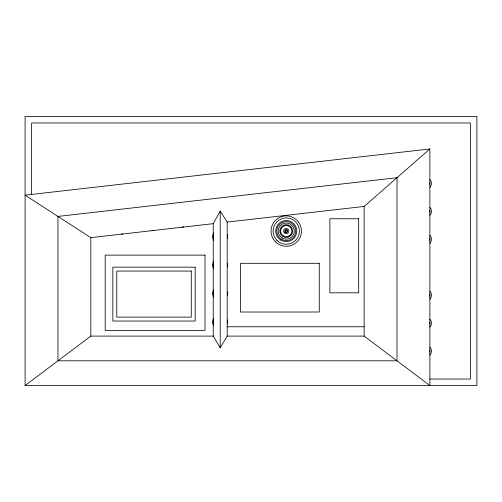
<?xml version="1.0" encoding="UTF-8"?>
<svg xmlns="http://www.w3.org/2000/svg" width="502" height="502" viewBox="0 0 502 502"><rect width="100%" height="100%" fill="white"/><g stroke="black" fill="none" stroke-linecap="round" stroke-linejoin="round"><path stroke-width="0.75" d="M213.231 223.672L220.209 211.097L227.193 222.079L227.193 336.102L220.209 347.748L213.231 336.102L213.231 223.672L90.818 237.659L25.1 195.184L429.869 148.943L429.869 385.517L364.151 336.102L227.193 336.102M227.193 222.079L364.151 206.435L429.869 148.943M25.1 385.517L476.9 385.517L476.9 116.483L25.1 116.483L25.1 385.517L90.818 336.102L213.921 336.102M227.193 326.771L364.151 326.771M429.869 379.023L470.405 379.023L470.405 122.977L31.595 122.977L31.595 194.443M364.151 206.435L364.151 336.102M220.209 211.097L220.209 347.748M90.818 237.659L90.818 336.102M429.731 350.051A3.953 3.953 0 0 1 429.731 352.103M227.45 234.729A7.492 7.492 0 0 1 227.45 238.607M213.72 240.414A7.492 7.492 0 0 1 213.72 232.922M213.72 268.821A7.492 7.492 0 0 1 213.72 261.329M227.45 263.136A7.492 7.492 0 0 1 227.45 267.014M227.45 291.549A7.492 7.492 0 0 1 227.45 295.427M213.72 297.234A7.492 7.492 0 0 1 213.72 289.742M227.45 319.956A7.492 7.492 0 0 1 227.45 323.84M213.72 325.647A7.492 7.492 0 0 1 213.72 318.149M213.469 238.475A6.984 6.984 0 0 1 213.469 234.861M213.469 266.882A6.984 6.984 0 0 1 213.469 263.268M213.469 295.295A6.984 6.984 0 0 1 213.469 291.681M213.469 323.702A6.984 6.984 0 0 1 213.469 320.094M429.856 319.184A5.578 5.578 0 0 1 429.856 327.072M429.856 235.338A5.578 5.578 0 0 1 429.856 243.225M429.856 207.389A5.578 5.578 0 0 1 429.856 215.283M429.856 179.44A5.578 5.578 0 0 1 429.856 187.334M429.856 291.235A5.578 5.578 0 0 1 429.856 299.123M429.856 347.133A5.578 5.578 0 0 1 429.856 355.021M429.731 322.102A3.953 3.953 0 0 1 429.731 324.154M429.731 294.153A3.953 3.953 0 0 1 429.731 296.205M429.731 238.262A3.953 3.953 0 0 1 429.731 240.307M429.731 210.313A3.953 3.953 0 0 1 429.731 212.359M429.731 182.364A3.953 3.953 0 0 1 429.731 184.41M183.751 226.728A2.334 2.334 0 0 1 182.019 227.161M153.148 230.223A2.334 2.334 0 0 1 152.024 230.663M122.544 233.719A2.334 2.334 0 0 1 121.421 234.164M397.007 177.689L57.962 216.418L57.962 360.812L397.007 360.812L397.007 177.689M358.685 218.753L329.877 218.753L329.877 292.81L358.685 292.81L358.685 218.753M205.023 255.123L105.2 255.123L105.2 330.398L205.023 330.398L205.023 255.123M319.253 263.318L240.464 263.318L240.464 312.012L319.253 312.012L319.253 263.318M195.184 267.158L112.843 267.158L112.843 321.029L195.184 321.029L195.184 267.158M191.275 271.067L116.753 271.067L116.753 317.12L191.275 317.12L191.275 271.067M275.491 241.845A15.217 15.217 0 0 0 300.949 235.024A15.217 15.217 0 0 0 282.312 216.387A15.217 15.217 0 0 0 275.491 241.845M276.953 240.383A13.152 13.152 0 0 0 298.96 234.49A13.152 13.152 0 0 0 282.846 218.383A13.152 13.152 0 0 0 276.953 240.383M280.988 240.201A10.523 10.523 0 0 0 296.776 231.083A10.523 10.523 0 0 0 280.988 221.972A10.523 10.523 0 0 0 280.988 240.201M284.427 232.909A2.579 2.579 0 0 0 288.744 231.755A2.579 2.579 0 0 0 285.582 228.592A2.579 2.579 0 0 0 284.427 232.909M282.231 238.055A8.045 8.045 0 0 0 294.297 231.083A8.045 8.045 0 0 0 282.231 224.118A8.045 8.045 0 0 0 282.231 238.055M281.503 239.31A9.494 9.494 0 0 0 295.747 231.083A9.494 9.494 0 0 0 281.503 222.863A9.494 9.494 0 0 0 281.503 239.31M285.249 232.093A1.424 1.424 0 0 0 287.627 231.453A1.424 1.424 0 0 0 285.883 229.709A1.424 1.424 0 0 0 285.249 232.093M283.034 236.662A6.438 6.438 0 0 0 292.691 231.083A6.438 6.438 0 0 0 283.034 225.511A6.438 6.438 0 0 0 283.034 236.662M283.429 235.971A5.641 5.641 0 0 0 291.894 231.083A5.641 5.641 0 0 0 283.429 226.201A5.641 5.641 0 0 0 283.429 235.971M285.738 231.974A1.029 1.029 0 0 0 287.282 231.083A1.029 1.029 0 0 0 285.738 230.192A1.029 1.029 0 0 0 285.738 231.974"/></g></svg>
